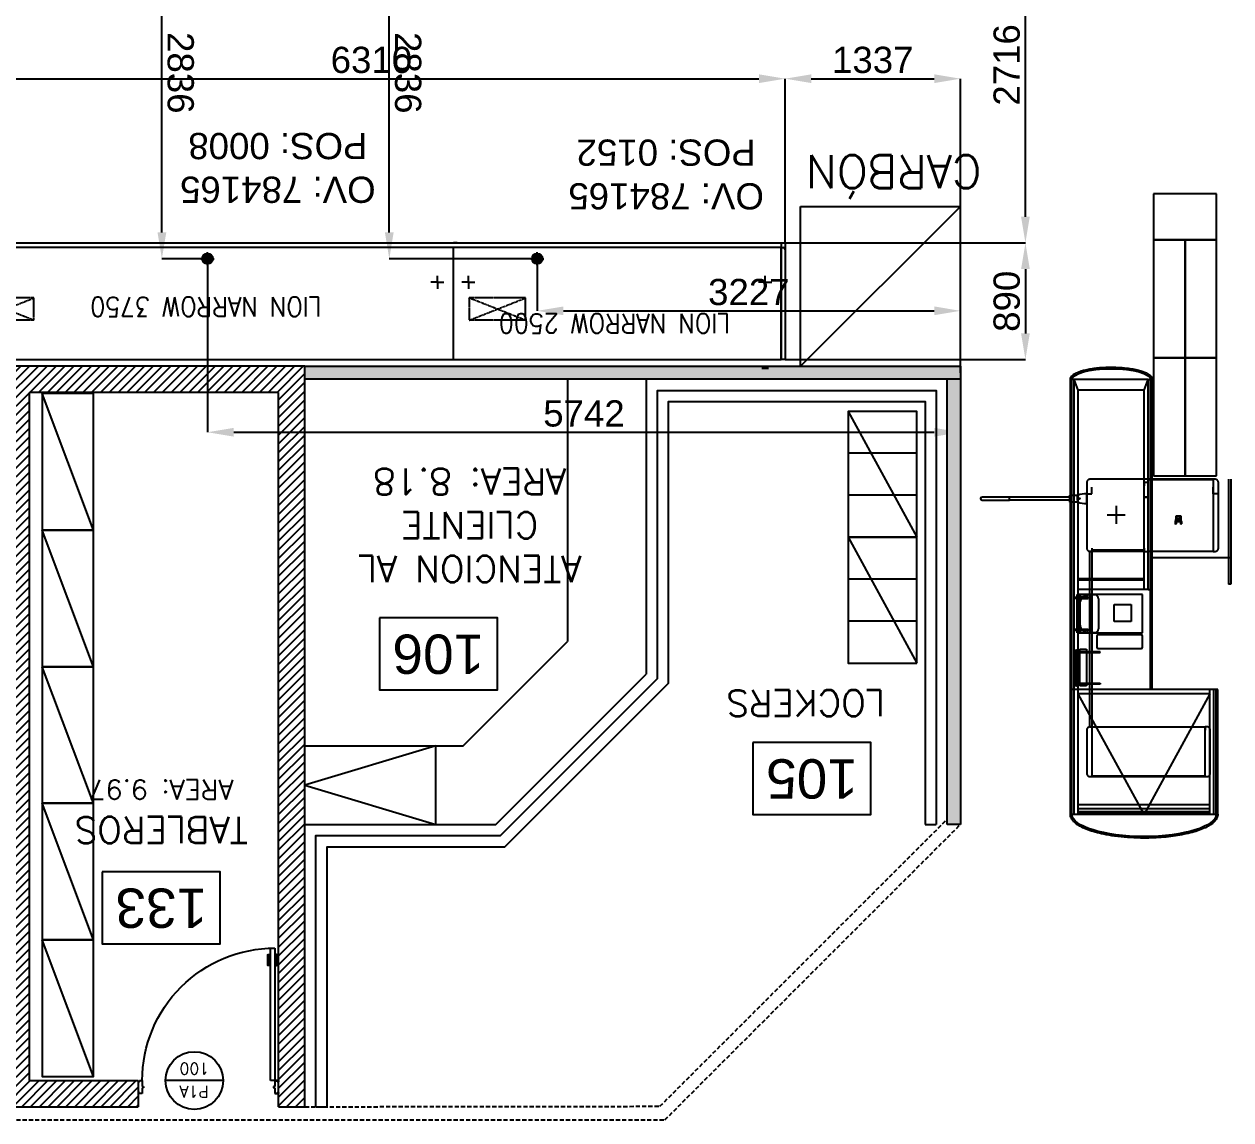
# Model space of a CAD drawing. Header units: millimetres. Extents: x 1478096 to 1808313, y 619971 to 762366.
# Drawn here: x 1543454 to 1552658, y 656418 to 664777 of the extents above; entities that cross this region are included whole.
import ezdxf
from ezdxf.enums import TextEntityAlignment as Align

# ---------------------------------------------------------------- set-up
doc = ezdxf.new("R2010")
doc.units = ezdxf.units.MM
doc.header["$LTSCALE"] = 10
for name, pattern in [('CONTINOUS', [0]), ('HIDDEN2', [4.7625, 3.175, -1.5875]), ('RE-PLANTABASE(XREF)$0$CENTER', [50.8, 31.75, -6.35, 6.35, -6.35]), ('RE-PLANTABASE(XREF)$0$DASHED', [0.75, 0.5, -0.25]), ('TRATTEGGIATA', [0.75, 0.5, -0.25]), ('TRATTEGGIATA2', [0.375, 0.25, -0.125])]:
    doc.linetypes.add(name, pattern=pattern)
for name, color, linetype in [('A-HATCH-BLOQUE', 241, 'Continuous'), ('A-HATCH-DURLOCK', 252, 'Continuous'), ('BANCHI', 3, 'Continuous'), ('Categorías', 250, 'Continuous'), ('COSTAN-EXH-COTAS', 7, 'Continuous'), ('COSTAN-EXH-Desagues', 1, 'Continuous'), ('COSTAN-EXH-NOMENCLATURAS', 7, 'Continuous'), ('DC-ARQ-0 TEXTOS', 7, 'Continuous'), ('DC-ARQ-CAJAS', 8, 'Continuous'), ('DC-ARQ-CARPINTERIAS', 7, 'Continuous'), ('DC-ARQ-DEFENSA', 164, 'CONTINOUS'), ('DC-ARQ-EQUIP.', 43, 'Continuous'), ('DC-ARQ-EQUIP. OFICINAS', 33, 'Continuous'), ('DC-ARQ-LOCKERS', 7, 'Continuous'), ('DC-ARQ-MURO BLOQUE', 181, 'Continuous'), ('DC-ARQ-MURO DE BLOQUE', 7, 'Continuous'), ('DC-ARQ-PAINEL DURLOCK', 7, 'Continuous'), ('DESAGUE MAQUINA', 3, 'Continuous'), ('DESAGUE PISO', 7, 'TRATTEGGIATA'), ('GABINETE', 1, 'Continuous'), ('GOP', 1, 'Continuous'), ('LATERALES', 3, 'Continuous'), ('LAY-OUT-HELADERAS', 251, 'Continuous'), ('QUADRO_ELETTRICO', 8, 'Continuous'), ('TESTI20', 3, 'Continuous'), ('TETTO', 3, 'TRATTEGGIATA'), ('TXT CARPINTERIAS', 2, 'Continuous'), ('ZZCOSTAN-CAM-NOMENCLATURAS', 7, 'Continuous')]:
    doc.layers.add(name, color=color, linetype=linetype)
doc.styles.add('costan', font='ARIAL.TTF')
doc.styles.add('ROMANS', font='romans')
doc.styles.get("Standard").update_dxf_attribs({"font": 'ARIAL.TTF'})
doc.styles.add('TESTI15', font='romans.shx', dxfattribs={"width": 0.9, "height": 1.5})
doc.dimstyles.new('COSTAN-DESAGUES', dxfattribs={"dimtxt": 200, "dimasz": 200, "dimexe": 0, "dimexo": 0, "dimgap": 40, "dimtad": 1, "dimdec": 0, "dimzin": 0, "dimdsep": 46, "dimtxsty": 'costan', "dimblk1": 'ARCHTICK', "dimblk2": 'ARCHTICK', "dimcen": 0, "dimclrd": 256, "dimclre": 256, "dimclrt": 256, "dimadec": 0, "dimazin": 0, "dimtfac": 1, "dimtdec": 0, "dimtofl": 0, "dimtmove": 0, "dimatfit": 3, "dimfxl": 0, "dimtolj": 1, "dimtzin": 0, "dimarcsym": 0})
doc.dimstyles.new('COSTAN-MM-100', dxfattribs={"dimtxt": 200, "dimasz": 200, "dimexe": 0, "dimexo": 0, "dimgap": 40, "dimtad": 1, "dimdec": 0, "dimzin": 0, "dimdsep": 46, "dimtxsty": 'costan', "dimblk1": 'ARCHTICK', "dimblk2": 'ARCHTICK', "dimcen": 0, "dimclrd": 256, "dimclre": 256, "dimclrt": 256, "dimadec": 0, "dimazin": 0, "dimtfac": 1, "dimtdec": 0, "dimtofl": 0, "dimtmove": 0, "dimatfit": 3, "dimfxl": 0, "dimtolj": 1, "dimtzin": 0, "dimarcsym": 0})

# ---------------------------------------------------------------- blocks, each defined once
blk = doc.blocks.new('CAJAS')
at = {"layer": 'DC-ARQ-CAJAS', "color": 8}
for p, q in [((1578.8506, 717.5729), (1578.8506, 716.6229)), ((1579.9626, 717.5729), (1578.8626, 717.5729)), ((1578.8626, 717.5729), (1578.8626, 716.6229)), ((1578.8806, 717.5729), (1578.8806, 716.6229)), ((1578.9106, 717.5729), (1578.9106, 716.6229)), ((1578.9106, 716.6549), (1579.4126, 717.5729)), ((1579.9146, 717.5672), (1578.9106, 717.5672)), ((1579.9146, 717.5524), (1578.9106, 717.5524)), ((1579.9146, 717.5289), (1578.9106, 717.5289)), ((1579.9146, 717.4979), (1578.9106, 717.4979)), ((1579.4126, 717.5729), (1579.9146, 716.6549)), ((1579.9146, 717.5729), (1579.9146, 715.8875)), ((1579.9446, 717.5729), (1579.9446, 715.8875)), ((1579.9626, 717.5729), (1579.9626, 715.8875)), ((1579.9746, 717.5729), (1579.9746, 715.8875)), ((1578.8506, 716.6229), (1579.9626, 716.6229)), ((1578.9106, 716.6549), (1579.9146, 716.6549)), ((1579.3506, 716.6229), (1579.3506, 715.8875)), ((1579.3626, 716.6229), (1579.3626, 715.8875)), ((1579.8524, 716.3129), (1579.8524, 716.5929)), ((1579.8524, 716.5929), (1579.9024, 716.5929)), ((1579.9024, 716.5929), (1579.9024, 716.3129)), ((1579.4236, 716.2999), (1579.4236, 716.2149)), ((1579.7636, 716.3099), (1579.4336, 716.3099)), ((1579.7736, 716.2149), (1579.7736, 716.2999)), ((1579.9024, 716.3129), (1579.8524, 716.3129)), ((1579.9016, 716.1899), (1579.4236, 716.1899)), ((1579.4236, 716.1899), (1579.4236, 715.8979)), ((1579.4336, 716.2049), (1579.7636, 716.2049)), ((1579.7607, 715.9294), (1579.7607, 716.1589)), ((1579.7807, 716.1899), (1579.8516, 716.1899)), ((1579.9016, 716.1732), (1579.9016, 716.1899)), ((1579.9016, 715.9281), (1579.9016, 716.1602)), ((1579.9016, 716.1289), (1579.9016, 715.9594)), ((1579.5101, 715.9732), (1579.5101, 716.1037)), ((1579.5101, 716.1037), (1579.6406, 716.1037)), ((1579.6406, 716.1037), (1579.6406, 715.9732)), ((1579.6406, 715.9732), (1579.5101, 715.9732)), ((1579.3506, 715.8875), (1579.3506, 715.8029)), ((1579.3626, 715.8875), (1579.3626, 715.8029)), ((1579.3806, 715.8579), (1579.3626, 715.8579)), ((1579.3806, 715.8579), (1579.3806, 714.2579)), ((1579.3806, 715.8579), (1579.9146, 715.8579)), ((1579.4106, 715.8579), (1579.4106, 714.3379)), ((1579.4236, 715.8979), (1579.9016, 715.8979)), ((1579.8516, 715.8979), (1579.7807, 715.8979)), ((1579.9016, 715.8979), (1579.9016, 715.9151)), ((1579.9146, 715.8875), (1579.9146, 715.8029)), ((1579.9446, 715.8875), (1579.9446, 715.8029)), ((1579.9626, 715.8875), (1579.9626, 715.8029)), ((1579.9746, 715.8875), (1579.9746, 715.8029)), ((1578.7506, 715.818), (1578.7686, 715.818)), ((1578.7506, 715.018), (1578.7506, 715.818)), ((1578.7686, 715.018), (1578.7686, 715.818)), ((1579.3506, 715.8029), (1579.3506, 714.2579)), ((1579.3626, 715.8029), (1579.3626, 714.2579)), ((1579.4106, 715.7879), (1579.9146, 715.7879)), ((1579.4106, 715.7779), (1579.9146, 715.7779)), ((1579.9146, 715.8029), (1579.9146, 714.3379)), ((1579.9446, 715.8029), (1579.9446, 714.2579)), ((1579.9626, 715.8029), (1579.9626, 714.2579)), ((1579.9746, 715.8029), (1579.9746, 714.2579)), ((1578.7506, 715.618), (1579.3506, 715.618)), ((1579.3506, 715.608), (1579.3506, 715.008)), ((1579.3506, 714.8529), (1579.3506, 714.2539)), ((1579.4106, 714.3379), (1579.3806, 714.2579)), ((1579.4106, 714.3379), (1579.9146, 714.3379)), ((1579.9146, 714.3379), (1579.9446, 714.2579)), ((1579.3806, 714.2579), (1579.3626, 714.2579)), ((1579.3806, 714.2579), (1579.9446, 714.2579)), ((1579.9446, 714.2579), (1579.9626, 714.2579))]:
    blk.add_line(p, q, dxfattribs=at)
at = {"layer": 'DC-ARQ-CAJAS', "color": 8, "linetype": 'RE-PLANTABASE(XREF)$0$DASHED', "ltscale": 5}
for p, q in [((1578.9076, 717.2614), (1578.9076, 716.9314)), ((1579.8246, 717.2864), (1578.9326, 717.2864)), ((1578.9496, 716.9064), (1578.9496, 717.2834)), ((1578.9496, 717.2834), (1579.8096, 717.2834)), ((1579.8096, 717.2834), (1579.8096, 716.9064)), ((1579.8496, 716.9314), (1579.8496, 717.2614)), ((1578.9326, 716.9064), (1578.9476, 716.9064)), ((1578.9476, 716.9064), (1578.9476, 716.9314)), ((1579.8096, 716.9064), (1578.9496, 716.9064)), ((1579.8096, 716.9314), (1579.8096, 716.9064)), ((1579.8096, 716.9064), (1579.8246, 716.9064)), ((1579.8096, 716.9064), (1579.8096, 715.5679)), ((1579.8296, 716.9064), (1579.8096, 716.9064)), ((1579.8296, 715.5679), (1579.8296, 716.9064)), ((1578.8856, 715.568), (1578.8706, 715.568)), ((1578.8856, 715.543), (1578.8856, 715.568)), ((1578.8856, 715.568), (1579.3806, 715.568)), ((1578.8856, 715.02), (1578.8856, 715.568)), ((1579.3806, 715.568), (1579.3806, 715.02)), ((1579.4126, 715.568), (1579.3806, 715.568)), ((1579.3806, 715.568), (1579.3806, 715.043)), ((1579.4126, 715.543), (1579.4126, 715.568)), ((1579.4136, 715.555), (1579.4136, 715.568)), ((1579.4136, 715.568), (1579.8066, 715.568)), ((1579.8066, 715.568), (1579.8066, 715.555)), ((1579.8246, 715.568), (1579.8096, 715.568)), ((1579.8096, 715.568), (1579.8096, 715.543)), ((1579.8096, 715.5679), (1579.8296, 715.5679)), ((1578.8456, 715.543), (1578.8456, 715.043)), ((1579.4126, 715.543), (1579.4126, 715.152)), ((1579.8066, 715.555), (1579.4136, 715.555)), ((1579.8496, 715.043), (1579.8496, 715.543)), ((1578.8456, 715.143), (1578.8456, 715.128)), ((1578.8456, 715.128), (1578.8846, 715.128)), ((1578.8846, 715.128), (1578.8846, 715.078)), ((1579.4126, 715.154), (1579.3806, 715.154)), ((1579.4126, 715.152), (1579.3806, 715.152)), ((1579.8496, 715.128), (1579.8106, 715.128)), ((1579.8106, 715.128), (1579.8106, 715.078)), ((1579.8496, 715.143), (1579.8496, 715.128)), ((1578.8706, 715.018), (1579.8246, 715.018)), ((1579.3806, 715.02), (1578.8856, 715.02)), ((1579.3806, 715.043), (1579.4126, 715.043)), ((1579.4126, 715.043), (1579.4126, 715.068))]:
    blk.add_line(p, q, dxfattribs=at)
at = {"layer": 'DC-ARQ-CAJAS'}
for p, q in [((1579.7471, 716.5744), (1579.7471, 716.5804)), ((1579.7471, 716.5804), (1579.9271, 716.5804)), ((1579.9271, 716.3324), (1579.9271, 716.5824)), ((1579.9271, 716.5824), (1579.9321, 716.5824)), ((1579.9271, 716.5804), (1579.9271, 716.5744)), ((1579.9321, 716.5824), (1579.9321, 716.3324)), ((1579.9271, 716.5744), (1579.7471, 716.5744)), ((1579.9271, 716.4574), (1579.9321, 716.4574)), ((1579.9271, 716.3404), (1579.7471, 716.3404)), ((1579.7471, 716.3404), (1579.7471, 716.3344)), ((1579.7471, 716.3344), (1579.9271, 716.3344)), ((1579.9271, 716.3344), (1579.9271, 716.3404)), ((1579.9321, 716.3324), (1579.9271, 716.3324)), ((1579.8231, 716.1902), (1579.8231, 715.8982)), ((1579.9231, 716.1902), (1579.8231, 716.1902)), ((1579.8381, 716.1602), (1579.8381, 716.1732)), ((1579.8381, 716.1732), (1579.9296, 716.1732)), ((1579.9296, 716.1602), (1579.8381, 716.1602)), ((1579.9231, 716.1902), (1579.9231, 716.1732)), ((1579.9231, 716.1602), (1579.9231, 715.9281)), ((1579.8231, 715.8982), (1579.9231, 715.8982)), ((1579.9296, 715.9281), (1579.8381, 715.9281)), ((1579.8381, 715.9281), (1579.8381, 715.9151)), ((1579.8381, 715.9151), (1579.9296, 715.9151)), ((1579.9231, 715.9151), (1579.9231, 715.8982)), ((1579.1286, 715.361), (1579.1266, 715.359)), ((1579.1266, 715.34), (1579.1266, 715.359)), ((1579.1286, 715.361), (1579.1326, 715.361)), ((1579.1306, 715.34), (1579.1306, 715.3)), ((1579.1706, 715.34), (1579.1306, 715.34)), ((1579.1306, 715.3), (1579.1706, 715.3)), ((1579.1326, 715.361), (1579.1346, 715.359)), ((1579.1346, 715.34), (1579.1346, 715.359)), ((1579.1686, 715.361), (1579.1666, 715.359)), ((1579.1666, 715.34), (1579.1666, 715.359)), ((1579.1686, 715.361), (1579.1726, 715.361)), ((1579.1706, 715.3), (1579.1706, 715.34)), ((1579.1726, 715.361), (1579.1746, 715.359)), ((1579.1746, 715.34), (1579.1746, 715.359)), ((1579.8676, 715.203), (1579.8496, 715.203)), ((1579.8496, 715.203), (1579.8496, 715.1655)), ((1579.9036, 715.1975), (1579.8676, 715.203)), ((1579.8496, 715.1655), (1579.8496, 715.128)), ((1579.8496, 715.128), (1579.8676, 715.128)), ((1579.8676, 715.128), (1579.9036, 715.1334)), ((1579.9113, 715.1925), (1579.9796, 715.1925)), ((1579.9796, 715.1385), (1579.9113, 715.1385)), ((1579.9796, 715.1925), (1579.9796, 715.1385)), ((1579.9796, 715.153), (1579.9796, 715.178)), ((1579.9796, 715.178), (1580.4396, 715.178)), ((1580.4396, 715.153), (1579.9796, 715.153)), ((1580.4396, 715.178), (1580.4396, 715.153)), ((1580.6486, 715.1765), (1580.4396, 715.1765)), ((1580.4396, 715.1765), (1580.4396, 715.1545)), ((1580.4396, 715.1545), (1580.6486, 715.1545)), ((1578.8598, 714.9914), (1578.8598, 714.0914)), ((1579.0998, 714.9914), (1578.8598, 714.9914)), ((1579.0998, 714.0914), (1579.0998, 714.9914)), ((1579.0998, 714.9914), (1579.0998, 714.0914)), ((1579.3398, 714.9914), (1579.0998, 714.9914)), ((1579.3398, 714.0914), (1579.3398, 714.9914)), ((1578.8598, 714.0914), (1578.8598, 713.1914)), ((1579.0998, 714.0914), (1578.8598, 714.0914)), ((1578.8598, 714.0914), (1579.0998, 714.0914)), ((1579.0998, 713.1914), (1579.0998, 714.0914)), ((1579.0998, 714.0914), (1579.0998, 713.1914)), ((1579.3398, 714.0914), (1579.0998, 714.0914)), ((1579.0998, 714.0914), (1579.3398, 714.0914)), ((1579.3398, 713.1914), (1579.3398, 714.0914)), ((1578.8598, 713.1914), (1579.0998, 713.1914)), ((1578.8598, 713.1914), (1578.8598, 712.8414)), ((1579.3398, 713.1914), (1578.8598, 713.1914)), ((1579.0998, 713.1914), (1579.3398, 713.1914)), ((1579.3398, 712.8414), (1579.3398, 713.1914)), ((1578.8598, 712.8414), (1579.3398, 712.8414))]:
    blk.add_line(p, q, dxfattribs=at)
at = {"layer": 'DC-ARQ-CAJAS', "color": 8, "linetype": 'RE-PLANTABASE(XREF)$0$CENTER'}
for p, q in [((1579.6948, 715.2901), (1579.5576, 715.2901)), ((1579.6262, 715.2215), (1579.6262, 715.3587))]:
    blk.add_line(p, q, dxfattribs=at)
at = {"layer": 'DC-ARQ-CAJAS'}
for centre, radius in [((1579.9296, 716.5889, 0), 0.0065), ((1579.9296, 716.3259, 0), 0.0065), ((1579.1376, 715.307, 0), 0.0025), ((1579.1636, 715.307, 0), 0.0025), ((1579.9046, 715.1655, 0), 0.004)]:
    blk.add_circle(centre, radius, dxfattribs=at)
at = {"layer": 'DC-ARQ-CAJAS', "color": 8, "linetype": 'RE-PLANTABASE(XREF)$0$DASHED', "ltscale": 5}
blk.add_circle((1579.4136, 715.5715, 0), 0.0035, dxfattribs=at)
at = {"layer": 'DC-ARQ-CAJAS', "color": 4, "linetype": 'RE-PLANTABASE(XREF)$0$DASHED'}
blk.add_circle((1579.1506, 715.32, 0), 0.004, dxfattribs=at)
at = {"layer": 'DC-ARQ-CAJAS', "color": 8, "linetype": 'RE-PLANTABASE(XREF)$0$DASHED', "ltscale": 5}
for centre, start, end in [((1578.9326, 717.2614), 90, 180), ((1579.8246, 717.2614), 0, 90), ((1578.9326, 716.9314), 180, 270), ((1579.8246, 716.9314), 270, 0), ((1578.8706, 715.543), 90, 180), ((1579.8246, 715.543), 0, 90), ((1578.8706, 715.043), 180, 270), ((1579.8246, 715.043), 270, 0)]:
    blk.add_arc(centre, 0.025, start, end, dxfattribs=at)
at = {"layer": 'DC-ARQ-CAJAS', "color": 8}
for centre, radius, start, end in [((1579.4336, 716.2999), 0.01, 90, 180), ((1579.7636, 716.2999), 0.01, 0, 90), ((1579.4336, 716.2149), 0.01, 180, 270), ((1579.7636, 716.2149), 0.01, 270, 0), ((1579.8199, 716.1427), 0.0614, 129.67802, 164.66489), ((1579.8269, 716.1187), 0.0754, 46.30748, 70.88562), ((1579.8269, 716.1187), 0.0754, 7.79542, 33.40807), ((1579.8257, 715.9701), 0.0767, 326.77678, 351.94353), ((1579.8229, 715.9468), 0.0646, 195.69127, 229.2369), ((1579.8257, 715.9701), 0.0767, 289.77636, 314.16262)]:
    blk.add_arc(centre, radius, start, end, dxfattribs=at)
at = {"layer": 'DC-ARQ-CAJAS'}
for centre, radius, start, end in [((1579.9296, 716.1667), 0.0065, 270, 90), ((1579.9296, 715.9216), 0.0065, 270, 90), ((1579.1506, 715.34), 0.024, 180, 0), ((1579.1506, 715.348), 0.016, 180, 0), ((1579.1506, 715.34), 0.016, 180, 0), ((1579.1376, 715.333), 0.0025, 272.82215, 143.79059), ((1579.1636, 715.333), 0.0025, 36.20941, 267.17785), ((1579.888, 715.1655), 0.0357, 296.04667, 63.95333), ((1580.6486, 715.1655), 0.011, 270, 90)]:
    blk.add_arc(centre, radius, start, end, dxfattribs=at)
at = {"layer": 'DC-ARQ-CAJAS', "color": 4, "linetype": 'RE-PLANTABASE(XREF)$0$DASHED'}
for centre, start, end in [((1579.1376, 715.333), 143.79059, 272.82215), ((1579.1636, 715.333), 267.17785, 36.20941)]:
    blk.add_arc(centre, 0.0025, start, end, dxfattribs=at)
at = {"layer": 'DC-ARQ-CAJAS', "color": 8, "extrusion": (0, 0, -1)}
for centre, major_axis, ratio in [((1579.4126, 717.5729, 0), (0.55, 0), 0.309091), ((1579.6626, 714.2579, 0), (-0.3, 0), 0.276667)]:
    blk.add_ellipse(centre, major_axis=major_axis, ratio=ratio, start_param=3.141593, end_param=6.283185, dxfattribs=at)
at = {"layer": 'DC-ARQ-CAJAS', "color": 8}
for points, knots in [([(1578.8506, 717.5729, 0), (1578.8506, 717.5775, 0), (1578.8511, 717.5821, 0), (1578.8531, 717.5912, 0), (1578.8545, 717.5957, 0), (1578.8583, 717.6044, 0), (1578.8606, 717.6087, 0), (1578.866, 717.6171, 0), (1578.8692, 717.6212, 0), (1578.8761, 717.6292, 0), (1578.88, 717.6331, 0), (1578.8931, 717.645, 0), (1578.9036, 717.6526, 0), (1578.9276, 717.6672, 0), (1578.941, 717.6742, 0), (1578.9708, 717.6874, 0), (1578.987, 717.6937, 0), (1579.022, 717.7054, 0), (1579.0408, 717.7109, 0), (1579.0805, 717.721, 0), (1579.1015, 717.7256, 0), (1579.1452, 717.7339, 0), (1579.168, 717.7375, 0), (1579.2149, 717.7439, 0), (1579.239, 717.7465, 0), (1579.2882, 717.7508, 0), (1579.3133, 717.7524, 0), (1579.3639, 717.7545, 0), (1579.3895, 717.755, 0), (1579.4485, 717.7549, 0), (1579.4819, 717.7539, 0), (1579.5478, 717.7501, 0), (1579.5801, 717.7473, 0), (1579.6427, 717.7398, 0), (1579.6729, 717.7352, 0), (1579.7252, 717.7254, 0), (1579.7477, 717.7203, 0), (1579.7903, 717.7093, 0), (1579.8103, 717.7033, 0), (1579.8473, 717.6904, 0), (1579.8643, 717.6834, 0), (1579.8949, 717.6688, 0), (1579.9086, 717.661, 0), (1579.9292, 717.647, 0), (1579.9369, 717.6408, 0), (1579.9493, 717.6292, 0), (1579.9542, 717.6237, 0), (1579.9618, 717.6135, 0), (1579.9648, 717.6087, 0), (1579.9696, 717.5988, 0), (1579.9715, 717.5937, 0), (1579.974, 717.5834, 0), (1579.9746, 717.5782, 0), (1579.9746, 717.573, 0), (1579.9746, 717.573, 0), (1579.9746, 717.5729, 0)], [0, 0, 0, 0, 0.065993, 0.065993, 0.131985, 0.131985, 0.197978, 0.197978, 0.26397, 0.26397, 0.329963, 0.329963, 0.468313, 0.468313, 0.606663, 0.606663, 0.745013, 0.745013, 0.883363, 0.883363, 1.021714, 1.021714, 1.160064, 1.160064, 1.298414, 1.298414, 1.436764, 1.436764, 1.575114, 1.575114, 1.756454, 1.756454, 1.937794, 1.937794, 2.119133, 2.119133, 2.268549, 2.268549, 2.417964, 2.417964, 2.56738, 2.56738, 2.716795, 2.716795, 2.825875, 2.825875, 2.915902, 2.915902, 2.991062, 2.991062, 3.066221, 3.066221, 3.141381, 3.141381, 3.141593, 3.141593, 3.141593, 3.141593]), ([(1579.9746, 714.2579, 0), (1579.9746, 714.2553, 0), (1579.9743, 714.2527, 0), (1579.9732, 714.2476, 0), (1579.9723, 714.2451, 0), (1579.9702, 714.2403, 0), (1579.9689, 714.238, 0), (1579.9659, 714.2336, 0), (1579.9642, 714.2315, 0), (1579.9604, 714.2274, 0), (1579.9584, 714.2254, 0), (1579.9525, 714.2203, 0), (1579.9483, 714.2173, 0), (1579.9392, 714.2116, 0), (1579.9342, 714.2088, 0), (1579.9234, 714.2036, 0), (1579.9176, 714.201, 0), (1579.9051, 714.1962, 0), (1579.8984, 714.1939, 0), (1579.8805, 714.1882, 0), (1579.8686, 714.185, 0), (1579.8433, 714.1793, 0), (1579.8299, 714.1767, 0), (1579.8017, 714.1721, 0), (1579.787, 714.1702, 0), (1579.7567, 714.167, 0), (1579.7411, 714.1657, 0), (1579.7094, 714.1638, 0), (1579.6933, 714.1633, 0), (1579.655, 714.1627, 0), (1579.6327, 714.1631, 0), (1579.589, 714.1652, 0), (1579.5676, 714.1669, 0), (1579.5301, 714.1712, 0), (1579.5138, 714.1735, 0), (1579.483, 714.179, 0), (1579.4684, 714.1822, 0), (1579.4435, 714.1886, 0), (1579.4329, 714.1918, 0), (1579.4134, 714.1986, 0), (1579.4045, 714.2023, 0), (1579.3905, 714.2091, 0), (1579.385, 714.2121, 0), (1579.3752, 714.2186, 0), (1579.3707, 714.2219, 0), (1579.3642, 714.228, 0), (1579.3619, 714.2305, 0), (1579.3577, 714.2359, 0), (1579.3559, 714.2388, 0), (1579.3534, 714.244, 0), (1579.3525, 714.2464, 0), (1579.3512, 714.2513, 0), (1579.3508, 714.2538, 0), (1579.3506, 714.2568, 0), (1579.3506, 714.2574, 0), (1579.3506, 714.2579, 0)], [0, 0, 0, 0, 0.062074, 0.062074, 0.124147, 0.124147, 0.186221, 0.186221, 0.248295, 0.248295, 0.310369, 0.310369, 0.413242, 0.413242, 0.516116, 0.516116, 0.618989, 0.618989, 0.721863, 0.721863, 0.882096, 0.882096, 1.042328, 1.042328, 1.202561, 1.202561, 1.362794, 1.362794, 1.523026, 1.523026, 1.742277, 1.742277, 1.961528, 1.961528, 2.141779, 2.141779, 2.32203, 2.32203, 2.473499, 2.473499, 2.624968, 2.624968, 2.73885, 2.73885, 2.852732, 2.852732, 2.930777, 2.930777, 3.008822, 3.008822, 3.068733, 3.068733, 3.128645, 3.128645, 3.141593, 3.141593, 3.141593, 3.141593])]:
    blk.add_open_spline(points, degree=3, knots=knots, dxfattribs=at)
blk = doc.blocks.new('Locker 12 puertas')
at = {"layer": 'DC-ARQ-LOCKERS'}
for p, q in [((0, -0.96), (0.522, 0)), ((0.522, -0.32), (0, -0.32)), ((0.522, -0.64), (0, -0.64)), ((0.522, -0.96), (0.0144, -0.96))]:
    blk.add_line(p, q, dxfattribs=at)
blk.add_lwpolyline([(0.522, 0), (0.522, -0.96), (0, -0.96), (0, 0)], close=True, dxfattribs=at)
blk = doc.blocks.new('PUERTAS 01')
at = {"layer": 'DC-ARQ-CARPINTERIAS'}
for p, q in [((1639.6351, 694.4161), (1639.6251, 694.4161)), ((1639.6251, 694.3861), (1639.6251, 694.4061)), ((1639.6251, 694.4061), (1639.6351, 694.4061)), ((1639.6351, 694.4061), (1639.6351, 694.4161)), ((1639.7251, 694.4161), (1639.7151, 694.4161)), ((1639.7151, 694.4161), (1639.7151, 694.4061)), ((1639.7151, 694.4061), (1639.7251, 694.4061)), ((1639.7251, 694.4061), (1639.7251, 694.3861)), ((1640.6024, 694.3994), (1640.6024, 694.403)), ((1640.6059, 694.4065), (1640.6839, 694.4065)), ((1640.6839, 694.3959), (1640.6059, 694.3959)), ((1640.6625, 694.3861), (1640.6625, 694.3959)), ((1640.6766, 694.3861), (1640.6766, 694.3959)), ((1640.6874, 694.403), (1640.6874, 694.3994)), ((1639.6701, 694.3861), (1639.6251, 694.3861)), ((1639.6701, 694.3761), (1639.6701, 694.3861)), ((1639.6801, 694.3761), (1639.6701, 694.3761)), ((1639.7251, 694.3861), (1639.6801, 694.3861)), ((1639.6801, 694.3861), (1639.6801, 694.3761)), ((1639.7251, 694.3861), (1639.7251, 694.3542)), ((1640.7344, 694.3861), (1639.7251, 694.3861)), ((1639.7251, 694.3542), (1640.7344, 694.3542)), ((1640.6024, 694.3409), (1640.6024, 694.3373)), ((1640.6839, 694.3444), (1640.6059, 694.3444)), ((1640.6059, 694.3338), (1640.6839, 694.3338)), ((1640.6625, 694.3542), (1640.6625, 694.3444)), ((1640.6766, 694.3542), (1640.6766, 694.3444)), ((1640.6874, 694.3373), (1640.6874, 694.3409)), ((1640.7344, 694.3542), (1640.7344, 694.3861)), ((1639.6801, 693.3861), (1639.6701, 693.3861)), ((1639.6701, 693.3861), (1639.6701, 693.3761)), ((1639.6801, 693.3761), (1639.6801, 693.3861)), ((1639.6701, 693.3761), (1639.6251, 693.3761)), ((1639.6251, 693.3761), (1639.6251, 693.3561)), ((1639.6251, 693.3561), (1639.6351, 693.3561)), ((1639.6351, 693.3461), (1639.6251, 693.3461)), ((1639.6351, 693.3561), (1639.6351, 693.3461)), ((1639.7251, 693.3761), (1639.6801, 693.3761)), ((1639.7151, 693.3461), (1639.7151, 693.3561)), ((1639.7151, 693.3561), (1639.7251, 693.3561)), ((1639.7251, 693.3461), (1639.7151, 693.3461)), ((1639.7251, 693.3561), (1639.7251, 693.3761))]:
    blk.add_line(p, q, dxfattribs=at)
for centre, radius, start, end in [((1640.6059, 694.403), 0.00354, 90, 180), ((1640.6059, 694.3994), 0.00354, 180, 270), ((1640.6839, 694.403), 0.00354, 0, 90), ((1640.6839, 694.3994), 0.00354, 270, 0), ((1639.7251, 694.3861), 1.01, 270, 0), ((1640.6059, 694.3409), 0.00354, 90, 180), ((1640.6059, 694.3373), 0.00354, 180, 270), ((1640.6839, 694.3409), 0.00354, 0, 90), ((1640.6839, 694.3373), 0.00354, 270, 0)]:
    blk.add_arc(centre, radius, start, end, dxfattribs=at)
blk = doc.blocks.new('SIMB-CAR')
blk.add_line((-0.5, 0), (0.5, 0))
blk.add_circle((0, 0), 0.5)
at = {"style": 'ROMANS'}
for tag, p in [('TIPO', (0, 0.192)), ('NUMERO', (0, -0.205))]:
    blk.add_attdef(tag, text='', height=0.2, dxfattribs=at).set_placement(p, align=Align.MIDDLE)
blk = doc.blocks.new('LI_TL1_N_250')
at = {"layer": 'DESAGUE MAQUINA'}
for p, q in [((121.7, -590), (121.7, -540)), ((2385, -590), (2385, -540)), ((121.7, -590), (71.7, -590)), ((121.7, -590), (121.7, -640)), ((121.7, -590), (171.7, -590)), ((2385, -590), (2335, -590)), ((2385, -590), (2385, -640)), ((2385, -590), (2435, -590))]:
    blk.add_line(p, q, dxfattribs=at)
at = {"layer": 'DESAGUE PISO'}
for p, q in [((1860, -720), (1860, -820)), ((1910, -770), (1810, -770))]:
    blk.add_line(p, q, dxfattribs=at)
at = {"layer": 'GABINETE'}
for p, q in [((2500, 0), (0, 0)), ((0, 0), (0, -855)), ((0, -855), (2500, -855)), ((2500, -890), (0, -890))]:
    blk.add_line(p, q, dxfattribs=at)
at = {"layer": 'LATERALES'}
for p, q in [((2500, -890), (0, -890)), ((2470, -890), (2500, -890))]:
    blk.add_line(p, q, dxfattribs=at)
at = {"layer": 'QUADRO_ELETTRICO', "linetype": 'TRATTEGGIATA2'}
for p, q in [((1950, -300), (2380, -300)), ((1950, -300), (2380, -470)), ((2380, -300), (1950, -470)), ((1950, -300), (1950, -470)), ((2380, -470), (2380, -300)), ((1950, -470), (2380, -470))]:
    blk.add_line(p, q, dxfattribs=at)
at = {"layer": 'TESTI20', "style": 'TESTI15', "width": 0.9}
blk.add_text('LION NARROW 2500', height=147.999, dxfattribs=at).set_placement((1271.4, -276.1), align=Align.MIDDLE)
blk = doc.blocks.new('LI_TL1_N_375')
at = {"layer": 'DESAGUE MAQUINA'}
for p, q in [((121.7, -590), (121.7, -540)), ((3635, -590), (3635, -540)), ((121.7, -590), (71.7, -590)), ((121.7, -590), (121.7, -640)), ((121.7, -590), (171.7, -590)), ((3635, -590), (3585, -590)), ((3635, -590), (3635, -640)), ((3635, -590), (3685, -590))]:
    blk.add_line(p, q, dxfattribs=at)
at = {"layer": 'DESAGUE PISO'}
for p, q in [((1875, -720), (1875, -820)), ((1925, -770), (1825, -770))]:
    blk.add_line(p, q, dxfattribs=at)
at = {"layer": 'GABINETE'}
for p, q in [((3750, 0), (0, 0)), ((0, 0), (0, -855)), ((0, -855), (3750, -855)), ((2500, -890), (0, -890))]:
    blk.add_line(p, q, dxfattribs=at)
at = {"layer": 'LATERALES', "color": 3, "linetype": 'ByBlock'}
blk.add_line((3750, -890), (0, -890), dxfattribs=at)
at = {"layer": 'LATERALES'}
blk.add_line((3720, -890), (3750, -890), dxfattribs=at)
at = {"layer": 'QUADRO_ELETTRICO', "linetype": 'TRATTEGGIATA2'}
for p, q in [((3200, -300), (3630, -300)), ((3200, -300), (3630, -470)), ((3630, -300), (3200, -470)), ((3200, -300), (3200, -470)), ((3630, -470), (3630, -300)), ((3200, -470), (3630, -470))]:
    blk.add_line(p, q, dxfattribs=at)
at = {"layer": 'TESTI20', "style": 'TESTI15', "width": 0.9}
blk.add_text('LION NARROW 3750', height=147.999, dxfattribs=at).set_placement((1886.9, -403.1), align=Align.MIDDLE)
blk = doc.blocks.new('*D487')
at = {"layer": 'COSTAN-EXH-COTAS', "lineweight": -2, "transparency": 16777216}
for p, q in [((1542947.7, 663108.2), (1542947.7, 664361.2)), ((1543147.7, 664361.2), (1549057.7, 664361.2)), ((1549257.7, 663108.2), (1549257.7, 664361.2))]:
    blk.add_line(p, q, dxfattribs=at)
at = {"layer": 'COSTAN-EXH-COTAS', "transparency": 16777216}
for points in [[(1543147.7, 664394.5), (1543147.7, 664327.9), (1542947.7, 664361.2)], [(1549057.7, 664394.5), (1549057.7, 664327.9), (1549257.7, 664361.2)]]:
    blk.add_solid(points, dxfattribs=at)
at = {"layer": 'Defpoints', "color": 0, "transparency": 16777216}
for p in [(1549257.7, 664361.2), (1542947.7, 663108.2), (1549257.7, 663108.2)]:
    blk.add_point(p, dxfattribs=at)
at = {"layer": 'COSTAN-EXH-COTAS', "transparency": 16777216, "insert": (1546102.7, 664503.4), "char_height": 200, "attachment_point": 5, "style": 'costan'}
blk.add_mtext('\\A1;6310', dxfattribs=at)
blk = doc.blocks.new('_ARCHTICK')
at = {"color": 0, "linetype": 'ByBlock', "const_width": 0.15}
blk.add_lwpolyline([(-0.5, -0.5), (0.5, 0.5)], dxfattribs=at)
blk = doc.blocks.new('*D472')
at = {"layer": 'COSTAN-EXH-COTAS', "lineweight": -2, "transparency": 16777216}
for p, q in [((1549457.7, 664361.2), (1550395, 664361.2)), ((1550595, 662118.2), (1550595, 664361.2))]:
    blk.add_line(p, q, dxfattribs=at)
at = {"layer": 'COSTAN-EXH-COTAS', "transparency": 16777216}
for points in [[(1549457.7, 664394.5), (1549457.7, 664327.9), (1549257.7, 664361.2)], [(1550395, 664394.5), (1550395, 664327.9), (1550595, 664361.2)]]:
    blk.add_solid(points, dxfattribs=at)
at = {"layer": 'Defpoints', "color": 0, "transparency": 16777216}
for p in [(1549257.7, 664361.2), (1550595, 664361.2), (1550595, 662118.2)]:
    blk.add_point(p, dxfattribs=at)
at = {"layer": 'COSTAN-EXH-COTAS', "transparency": 16777216, "insert": (1549926.3, 664503.4), "char_height": 200, "attachment_point": 5, "style": 'costan'}
blk.add_mtext('\\A1;1337', dxfattribs=at)
blk = doc.blocks.new('COSTAN-REFERENCIA DE DESAGÜES')
at = {"layer": 'COSTAN-EXH-Desagues'}
blk.add_hatch(color=256, dxfattribs=at).paths.add_polyline_path([(40, 0, 1), (-40, 0, 1)])
blk.add_circle((0, 0), 40, dxfattribs=at)
blk = doc.blocks.new('*D474')
at = {"layer": 'COSTAN-EXH-Desagues', "lineweight": -2, "transparency": 16777216}
for p, q in [((1547367.7, 662988.2), (1547367.7, 662590.3)), ((1547567.7, 662590.3), (1550395, 662590.3))]:
    blk.add_line(p, q, dxfattribs=at)
at = {"layer": 'COSTAN-EXH-Desagues', "transparency": 16777216}
for points in [[(1547567.7, 662623.7), (1547567.7, 662557), (1547367.7, 662590.3)], [(1550395, 662623.7), (1550395, 662557), (1550595, 662590.3)]]:
    blk.add_solid(points, dxfattribs=at)
at = {"layer": 'Defpoints', "color": 0, "transparency": 16777216}
for p in [(1547367.7, 662988.2), (1550595, 662590.3), (1550595, 662590.3)]:
    blk.add_point(p, dxfattribs=at)
at = {"layer": 'COSTAN-EXH-Desagues', "transparency": 16777216, "insert": (1548981.3, 662732.5), "char_height": 200, "attachment_point": 5, "style": 'costan'}
blk.add_mtext('\\A1;3227', dxfattribs=at)
blk = doc.blocks.new('*D475')
at = {"layer": 'COSTAN-EXH-Desagues', "lineweight": -2, "transparency": 16777216}
for p, q in [((1546239.2, 663188.2), (1546239.2, 665624.2)), ((1547367.7, 662988.2), (1546239.2, 662988.2))]:
    blk.add_line(p, q, dxfattribs=at)
at = {"layer": 'COSTAN-EXH-Desagues', "transparency": 16777216}
for points in [[(1546272.5, 665624.2), (1546205.8, 665624.2), (1546239.2, 665824.2)], [(1546272.5, 663188.2), (1546205.8, 663188.2), (1546239.2, 662988.2)]]:
    blk.add_solid(points, dxfattribs=at)
at = {"layer": 'Defpoints', "color": 0, "transparency": 16777216}
for p in [(1546239.2, 665824.2), (1546239.2, 665824.2), (1547367.7, 662988.2)]:
    blk.add_point(p, dxfattribs=at)
at = {"layer": 'COSTAN-EXH-Desagues', "transparency": 16777216, "insert": (1546381.4, 664406.2), "char_height": 200, "attachment_point": 5, "rotation": 270.00021, "style": 'costan'}
blk.add_mtext('\\A1;2836', dxfattribs=at)
blk = doc.blocks.new('*D476')
at = {"layer": 'COSTAN-EXH-Desagues', "lineweight": -2, "transparency": 16777216}
for p, q in [((1544504.9, 663188.2), (1544504.9, 665624.2)), ((1544852.7, 662988.2), (1544504.9, 662988.2))]:
    blk.add_line(p, q, dxfattribs=at)
at = {"layer": 'COSTAN-EXH-Desagues', "transparency": 16777216}
for points in [[(1544538.3, 665624.2), (1544471.6, 665624.2), (1544504.9, 665824.2)], [(1544538.3, 663188.2), (1544471.6, 663188.2), (1544504.9, 662988.2)]]:
    blk.add_solid(points, dxfattribs=at)
at = {"layer": 'Defpoints', "color": 0, "transparency": 16777216}
for p in [(1544504.9, 665824.2), (1544504.9, 665824.2), (1544852.7, 662988.2)]:
    blk.add_point(p, dxfattribs=at)
at = {"layer": 'COSTAN-EXH-Desagues', "transparency": 16777216, "insert": (1544647.1, 664406.2), "char_height": 200, "attachment_point": 5, "rotation": 270.00021, "style": 'costan'}
blk.add_mtext('\\A1;2836', dxfattribs=at)
blk = doc.blocks.new('*D477')
at = {"layer": 'COSTAN-EXH-Desagues', "lineweight": -2, "transparency": 16777216}
for p, q in [((1544852.7, 662988.2), (1544852.7, 661664)), ((1545052.7, 661664), (1550395, 661664))]:
    blk.add_line(p, q, dxfattribs=at)
at = {"layer": 'COSTAN-EXH-Desagues', "transparency": 16777216}
for points in [[(1545052.7, 661697.4), (1545052.7, 661630.7), (1544852.7, 661664)], [(1550395, 661697.4), (1550395, 661630.7), (1550595, 661664)]]:
    blk.add_solid(points, dxfattribs=at)
at = {"layer": 'Defpoints', "color": 0, "transparency": 16777216}
for p in [(1544852.7, 662988.2), (1550595, 661664), (1550595, 661664)]:
    blk.add_point(p, dxfattribs=at)
at = {"layer": 'COSTAN-EXH-Desagues', "transparency": 16777216, "insert": (1547723.8, 661806.2), "char_height": 200, "attachment_point": 5, "style": 'costan'}
blk.add_mtext('\\A1;5742', dxfattribs=at)
blk = doc.blocks.new('*D489')
at = {"layer": 'COSTAN-EXH-COTAS', "lineweight": -2, "transparency": 16777216}
for p, q in [((1549257.7, 663108.2), (1551090.7, 663108.2)), ((1551090.7, 662908.2), (1551090.7, 662418.2)), ((1549257.7, 662218.2), (1551090.7, 662218.2))]:
    blk.add_line(p, q, dxfattribs=at)
at = {"layer": 'COSTAN-EXH-COTAS', "transparency": 16777216}
for points in [[(1551057.4, 662908.2), (1551124, 662908.2), (1551090.7, 663108.2)], [(1551057.4, 662418.2), (1551124, 662418.2), (1551090.7, 662218.2)]]:
    blk.add_solid(points, dxfattribs=at)
at = {"layer": 'Defpoints', "color": 0, "transparency": 16777216}
for p in [(1549257.7, 663108.2), (1549257.7, 662218.2), (1551090.7, 662218.2)]:
    blk.add_point(p, dxfattribs=at)
at = {"layer": 'COSTAN-EXH-COTAS', "transparency": 16777216, "insert": (1550948.6, 662663.2), "char_height": 200, "attachment_point": 5, "rotation": 90, "style": 'costan'}
blk.add_mtext('\\A1;890', dxfattribs=at)
blk = doc.blocks.new('*D484')
at = {"layer": 'COSTAN-EXH-COTAS', "lineweight": -2, "transparency": 16777216}
blk.add_line((1551090.7, 663308.2), (1551090.7, 665624.2), dxfattribs=at)
at = {"layer": 'COSTAN-EXH-COTAS', "transparency": 16777216}
for points in [[(1551057.4, 665624.2), (1551124, 665624.2), (1551090.7, 665824.2)], [(1551057.4, 663308.2), (1551124, 663308.2), (1551090.7, 663108.2)]]:
    blk.add_solid(points, dxfattribs=at)
at = {"layer": 'Defpoints', "color": 0, "transparency": 16777216}
for p in [(1551090.7, 665824.2), (1551090.7, 665824.2), (1551090.7, 663108.2)]:
    blk.add_point(p, dxfattribs=at)
at = {"layer": 'COSTAN-EXH-COTAS', "transparency": 16777216, "insert": (1550948.6, 664466.2), "char_height": 200, "attachment_point": 5, "rotation": 90, "style": 'costan'}
blk.add_mtext('\\A1;2716', dxfattribs=at)

msp = doc.modelspace()

# ---------------------------------------------------------------- hatches: boundary and pattern name
at = {"layer": 'A-HATCH-BLOQUE'}
h = msp.add_hatch(dxfattribs=at)
h.set_pattern_fill('ANSI31', color=256, scale=15, angle=180)
h.set_pattern_definition([(225, (3172020.15, 1376323.114), (33.6759605, -33.6759605), [])])
h.paths.add_polyline_path([(1543295.016, 656518.17), (1544325.016, 656518.17), (1544325.016, 656718.17), (1543495.016, 656718.17), (1543495.007, 661968.17), (1545395.007, 661968.17), (1545395.016, 656518.17), (1545595.016, 656518.17), (1545595.007, 662168.17), (1543295.007, 662168.17)])
at = {"layer": 'A-HATCH-DURLOCK'}
h = msp.add_hatch(color=256, dxfattribs=at)
h.dxf.hatch_style = 1
h.paths.add_polyline_path([(1550495.007, 658671.936), (1550595.007, 658671.936), (1550595.007, 662168.17), (1548595.007, 662168.17), (1545595.007, 662168.17), (1545595.007, 662068.164), (1550495.002, 662068.17)])

# ---------------------------------------------------------------- linework, layer by layer
at = {"color": 0}
for p, q in [((1549375.807, 662168.17), (1549375.807, 663387.37)), ((1549375.807, 663387.37), (1550595.007, 663387.37)), ((1550595.007, 663387.37), (1549375.807, 662168.17)), ((1549375.807, 662168.17), (1549375.807, 663387.37)), ((1549375.807, 663387.37), (1550595.007, 663387.37)), ((1550595.007, 663387.37), (1549375.807, 662168.17)), ((1550595.007, 662168.17), (1550595.007, 663387.37)), ((1550595.007, 662168.17), (1550595.007, 663387.37)), ((1549375.807, 662168.17), (1550595.007, 662168.17)), ((1549375.807, 662168.17), (1550595.007, 662168.17))]:
    msp.add_line(p, q, dxfattribs=at)
for p, q in [((1545595.007, 662168.17), (1548595.007, 662168.17)), ((1548595.007, 662168.17), (1550595.007, 662168.17)), ((1550595.007, 662168.17), (1550595.007, 662068.17)), ((1550595.007, 662068.17), (1545595.007, 662068.164)), ((1550495.007, 658671.936), (1550495.002, 662068.17)), ((1550595.007, 662068.17), (1550595.007, 658671.936)), ((1550595.007, 658671.936), (1550495.007, 658671.936))]:
    msp.add_line(p, q)
at = {"layer": 'BANCHI'}
for p, q in [((1549227.662, 663108.17), (1549257.662, 663108.17)), ((1549257.662, 663108.17), (1549257.662, 663108.17)), ((1549257.662, 663108.17), (1549257.662, 662218.17)), ((1549227.662, 663073.17), (1549242.662, 663073.17)), ((1549257.662, 662218.17), (1549227.662, 662218.17))]:
    msp.add_line(p, q, dxfattribs=at)
msp.add_arc((1549242.662, 663058.17), 15, 0, 90, dxfattribs=at)
at = {"layer": 'DC-ARQ-0 TEXTOS'}
for points in [[(1546163.271, 660247.896), (1546163.271, 659697.896), (1547063.271, 659697.896), (1547063.271, 660247.896)], [(1549012.891, 659296.649), (1549012.891, 658746.649), (1549912.891, 658746.649), (1549912.891, 659296.649)], [(1544050.27, 658310.198), (1544050.27, 657760.198), (1544950.27, 657760.198), (1544950.27, 658310.198)]]:
    msp.add_lwpolyline(points, close=True, dxfattribs=at)
at = {"layer": 'DC-ARQ-DEFENSA'}
for p, q in [((1550325.002, 658671.936), (1550410.002, 658671.936)), ((1545680.016, 656518.17), (1545765.016, 656518.17))]:
    msp.add_line(p, q, dxfattribs=at)
for points in [[(1545680.016, 656518.17), (1545680.016, 658586.936), (1547086.237, 658586.936), (1548283.736, 659784.435), (1548283.736, 661983.167), (1550410.002, 661983.17), (1550410.002, 658671.936)], [(1545765.016, 656518.17), (1545765.016, 658501.936), (1547121.445, 658501.936), (1548368.736, 659749.227), (1548368.736, 661898.168), (1550325.002, 661898.17), (1550325.002, 658671.936)]]:
    msp.add_lwpolyline(points, dxfattribs=at)
at = {"layer": 'DC-ARQ-EQUIP.'}
for p, q in [((1543983.55, 660917.099), (1543591.55, 661959.099)), ((1543983.55, 659875.099), (1543591.55, 660917.099)), ((1543983.55, 658833.099), (1543591.55, 659875.099)), ((1543983.55, 657791.099), (1543591.55, 658833.099)), ((1543983.55, 656749.099), (1543591.55, 657791.099))]:
    msp.add_line(p, q, dxfattribs=at)
for points in [[(1543983.55, 661959.099), (1543591.55, 661959.099), (1543591.55, 660917.099), (1543983.55, 660917.099)], [(1543983.55, 660917.099), (1543591.55, 660917.099), (1543591.55, 659875.099), (1543983.55, 659875.099)], [(1543983.55, 659875.099), (1543591.55, 659875.099), (1543591.55, 658833.099), (1543983.55, 658833.099)], [(1543983.55, 658833.099), (1543591.55, 658833.099), (1543591.55, 657791.099), (1543983.55, 657791.099)], [(1543983.55, 657791.099), (1543591.55, 657791.099), (1543591.55, 656749.099), (1543983.55, 656749.099)]]:
    msp.add_lwpolyline(points, close=True, dxfattribs=at)
at = {"layer": 'DC-ARQ-EQUIP. OFICINAS'}
for p, q in [((1547598.735, 662068.168), (1547598.736, 660068.171)), ((1548198.735, 662068.168), (1548198.736, 659819.643)), ((1546802.501, 659271.936), (1547598.736, 660068.171)), ((1547051.029, 658671.936), (1548198.736, 659819.643)), ((1546593.756, 659271.936), (1545594.848, 658971.943)), ((1545595.012, 659271.936), (1546802.501, 659271.936)), ((1546593.756, 658671.936), (1546593.76, 659271.937)), ((1545594.848, 658971.943), (1546593.756, 658671.936)), ((1545595.012, 658671.936), (1547051.029, 658671.936))]:
    msp.add_line(p, q, dxfattribs=at)
at = {"layer": 'DC-ARQ-MURO BLOQUE'}
for p, q in [((1545595.007, 662168.17), (1543295.007, 662168.17)), ((1545595.016, 656518.174), (1545595.007, 662168.17)), ((1543495.016, 656718.17), (1543495.007, 661968.17)), ((1545395.007, 661968.17), (1543495.007, 661968.17)), ((1545395.016, 656518.17), (1545395.007, 661968.17)), ((1543495.016, 656718.17), (1544325.016, 656718.17)), ((1544325.016, 656718.17), (1544325.016, 656518.17)), ((1543295.016, 656518.17), (1544325.016, 656518.17)), ((1545395.016, 656518.17), (1545595.016, 656518.17))]:
    msp.add_line(p, q, dxfattribs=at)
at = {"layer": 'DC-ARQ-MURO DE BLOQUE'}
msp.add_line((1545595.007, 662168.17), (1543295.007, 662168.17), dxfattribs=at)
at = {"layer": 'DC-ARQ-PAINEL DURLOCK'}
for p, q in [((1545595.007, 662168.17), (1548595.007, 662168.17)), ((1548595.007, 662168.17), (1550595.007, 662168.17)), ((1550595.007, 662168.17), (1550595.007, 658671.936)), ((1550495.002, 662068.17), (1545595.007, 662068.164)), ((1550495.007, 658671.936), (1550495.002, 662068.17)), ((1550595.007, 662007.421), (1550595.007, 661907.421)), ((1550595.007, 658671.936), (1550495.007, 658671.936))]:
    msp.add_line(p, q, dxfattribs=at)
at = {"layer": 'DC-ARQ-PAINEL DURLOCK', "linetype": 'HIDDEN2'}
for p, q in [((1548303.398, 656521.749), (1550495.007, 658713.357)), ((1548341.241, 656418.17), (1550595.007, 658671.936)), ((1545595.016, 656518.17), (1548303.398, 656521.749)), ((1540251.966, 656418.17), (1548341.241, 656418.17))]:
    msp.add_line(p, q, dxfattribs=at)
at = {"layer": 'GOP'}
for p in [(1549227.662, 663073.17), (1549227.662, 663068.17)]:
    msp.add_line(p, (1549227.662, 662218.17), dxfattribs=at)
at = {"layer": 'LAY-OUT-HELADERAS'}
msp.add_line((1549080.318, 662151.673), (1549131.318, 662151.673), dxfattribs=at)
msp.add_line((1549080.318, 662151.673), (1549131.318, 662151.673), dxfattribs=at)
msp.add_line((1549080.318, 662151.673), (1549131.318, 662151.673), dxfattribs=at)
msp.add_line((1549080.318, 662151.673), (1549131.318, 662151.673), dxfattribs=at)
msp.add_line((1549080.318, 662151.673), (1549131.318, 662151.673), dxfattribs=at)
msp.add_line((1549080.318, 662151.673), (1549131.318, 662151.673), dxfattribs=at)
at = {"layer": 'TETTO'}
msp.add_line((1549227.662, 663108.17), (1549227.662, 663068.17), dxfattribs=at)

# ---------------------------------------------------------------- block references
at = {"xscale": 1000, "yscale": 1000, "zscale": 1000, "rotation": 180}
msp.add_blockref('CAJAS', (3131408.152, 1376323.114), dxfattribs=at)
at = {"layer": 'COSTAN-EXH-Desagues'}
for p in [(1544852.662, 662988.17), (1547367.662, 662988.17)]:
    msp.add_blockref('COSTAN-REFERENCIA DE DESAGÜES', p, dxfattribs=at)
at = {"layer": 'DC-ARQ-CAJAS', "xscale": 1000, "yscale": 1000, "zscale": 1000, "rotation": 180}
msp.add_blockref('CAJAS', (3131408.152, 1376323.114), dxfattribs=at)
at = {"layer": 'DC-ARQ-CARPINTERIAS', "xscale": -1000, "yscale": 1000, "zscale": 1000, "rotation": 270}
msp.add_blockref('PUERTAS 01', (850978.939, -983006.945), dxfattribs=at)
at = {"layer": 'DC-ARQ-LOCKERS', "color": 8, "xscale": -1000, "yscale": 1000, "zscale": 1000, "rotation": 179.999961039751}
for p in [(1549739.577, 660863.309), (1549739.576, 659903.308)]:
    msp.add_blockref('Locker 12 puertas', p, dxfattribs=at)
at = {"layer": 'TXT CARPINTERIAS', "xscale": 440.0000000000546, "yscale": 440.0000000000546, "zscale": 440.0000000000546, "rotation": 180}
msp.add_blockref('SIMB-CAR', (1544752.089, 656718.17), dxfattribs=at).add_auto_attribs({'NUMERO': '100', 'TIPO': 'P1A'})
at = {"layer": 'ZZCOSTAN-CAM-NOMENCLATURAS', "rotation": 180}
for name, p in [('LI_TL1_N_375', (1546727.662, 662218.17)), ('LI_TL1_N_250', (1549227.662, 662218.17))]:
    msp.add_blockref(name, p, dxfattribs=at)

# ---------------------------------------------------------------- texts
at = {"layer": 'Categorías', "color": 7, "style": 'ROMANS'}
msp.add_text('CARBÓN', height=250, rotation=180, dxfattribs=at).set_placement((1550755.773, 663776.909))
msp.add_text('CARBÓN', height=250, rotation=180, dxfattribs=at).set_placement((1550755.773, 663776.909))
at = {"layer": 'COSTAN-EXH-NOMENCLATURAS', "char_height": 200, "attachment_point": 5, "rotation": 180, "style": 'costan'}
for s, insert in [('OV: 784165\\PPOS: 0008', (1545389.155, 663682.036)), ('OV: 784165\\PPOS: 0152', (1548350.575, 663632.036))]:
    msp.add_mtext(s, dxfattribs=dict(at, insert=insert))
at = {"layer": 'DC-ARQ-0 TEXTOS', "attachment_point": 5, "rotation": 180}
for s, insert, char_height, width in [('{\\Fromans|c0;ATENCION AL\\PCLIENTE\\PAREA: 8.18 }', (1546852.659, 660954.528), 200, 3964.44731), ('106', (1546613.271, 659972.896), 300, 801.45132), ('{\\Fromans|c0;LOCKERS}', (1549415.141, 659597.6), 200, 3964.44731), ('105', (1549462.891, 659021.649), 300, 801.45132), ('{\\Fromans|c0;TABLEROS\\P\\H0.75x;AREA: 9.97}', (1544500.27, 658770.963), 200, 3964.44731), ('133', (1544500.27, 658035.198), 300, 801.45132)]:
    msp.add_mtext(s, dxfattribs=dict(at, insert=insert, char_height=char_height, width=width))

# ---------------------------------------------------------------- dimensions: what is measured, and where the dimension line sits
at = {"layer": 'COSTAN-EXH-COTAS'}
for base, p1, p2, picture, middle in [((1551090.685, 665824.195), (1551090.685, 663108.17), (1551090.685, 665824.195), '*D484', (1550948.571, 664466.183)), ((1551090.685, 662218.17), (1549257.662, 663108.17), (1549257.662, 662218.17), '*D489', (1550948.571, 662663.17))]:
    dim = msp.add_linear_dim(base=base, p1=p1, p2=p2, angle=90, dimstyle='COSTAN-MM-100', dxfattribs=at)
    dim.commit()
    dim.dimension.update_dxf_attribs({"geometry": picture, "text_midpoint": middle})
for base, p1, p2, picture, middle in [((1549257.662, 664361.194), (1542947.662, 663108.17), (1549257.662, 663108.17), '*D487', (1546102.662, 664503.377)), ((1550595.007, 664361.194), (1549257.662, 664361.194), (1550595.007, 662118.17), '*D472', (1549926.334, 664503.377))]:
    dim = msp.add_linear_dim(base=base, p1=p1, p2=p2, dimstyle='COSTAN-MM-100', dxfattribs=at)
    dim.commit()
    dim.dimension.update_dxf_attribs({"geometry": picture, "text_midpoint": middle})
at = {"layer": 'COSTAN-EXH-Desagues'}
for base, p1, p2, picture, middle in [((1544504.938, 665824.186), (1544852.662, 662988.17), (1544504.938, 665824.186), '*D476', (1544647.126, 664406.178)), ((1546239.166, 665824.186), (1547367.662, 662988.17), (1546239.166, 665824.186), '*D475', (1546381.354, 664406.177))]:
    dim = msp.add_linear_dim(base=base, p1=p1, p2=p2, angle=90.0002105, dimstyle='COSTAN-DESAGUES', dxfattribs=at)
    dim.commit()
    dim.dimension.update_dxf_attribs({"geometry": picture, "text_midpoint": middle})
for base, p1, p2, picture, middle in [((1550595.007, 661664.048), (1544852.662, 662988.17), (1550595.007, 661664.048), '*D477', (1547723.834, 661806.163)), ((1550595.007, 662590.333), (1547367.662, 662988.17), (1550595.007, 662590.333), '*D474', (1548981.334, 662732.515))]:
    dim = msp.add_linear_dim(base=base, p1=p1, p2=p2, dimstyle='COSTAN-DESAGUES', dxfattribs=at)
    dim.commit()
    dim.dimension.update_dxf_attribs({"geometry": picture, "text_midpoint": middle})

doc.saveas('drawing.dxf')
